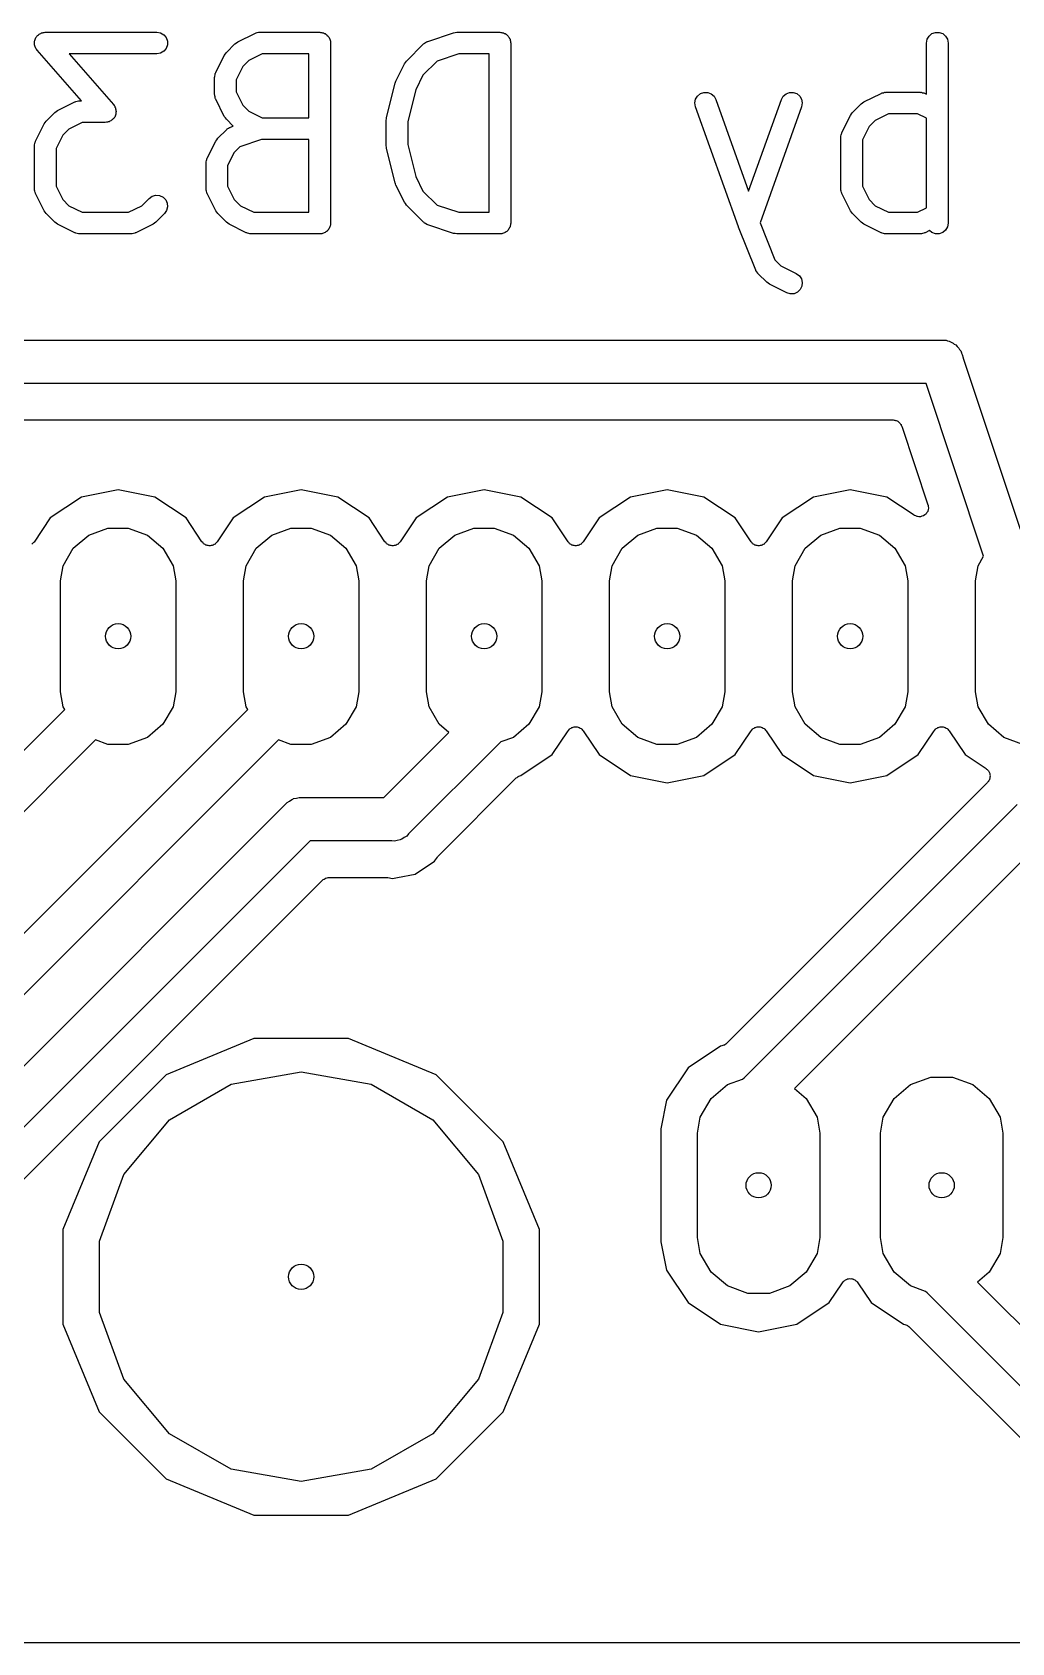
# Model space of a CAD drawing. Extents: x 99.1 to 195.6, y -78.7 to -33.
# Drawn here: x 160.1 to 173.69, y -78.74 to -56.39 of the extents above; entities that cross this region are included whole.
import ezdxf

# ---------------------------------------------------------------- set-up
doc = ezdxf.new("R2010")
doc.units = 0
doc.header["$MEASUREMENT"] = 0
doc.layers.add('BLACK', color=7, linetype='CONTINUOUS')

msp = doc.modelspace()

# ---------------------------------------------------------------- linework, layer by layer
at = {"layer": 'BLACK', "linetype": 'CONTINUOUS'}
for p, q in [((160.129, -56.5391), (160.131, -56.5246)), ((160.131, -56.5504), (160.129, -56.5391)), ((160.131, -56.5099), (160.135, -56.499)), ((160.131, -56.5246), (160.131, -56.5099)), ((160.131, -56.562), (160.131, -56.5504)), ((160.135, -56.499), (160.137, -56.4876)), ((160.137, -56.4876), (160.144, -56.4747)), ((160.144, -56.4747), (160.149, -56.461)), ((160.149, -56.461), (160.157, -56.4521)), ((160.157, -56.4521), (160.162, -56.4419)), ((160.162, -56.4419), (160.173, -56.4323)), ((160.173, -56.4323), (160.183, -56.421)), ((160.183, -56.421), (160.193, -56.4153)), ((160.193, -56.4153), (160.201, -56.4076)), ((160.201, -56.4076), (160.215, -56.4023)), ((160.215, -56.4023), (160.228, -56.395)), ((160.228, -56.395), (160.239, -56.393)), ((160.239, -56.393), (160.25, -56.3888)), ((160.25, -56.3888), (160.265, -56.3885)), ((160.265, -56.3885), (160.279, -56.386)), ((160.279, -56.386), (161.827, -56.386)), ((161.827, -56.386), (161.878, -56.395)), ((161.878, -56.395), (161.923, -56.421)), ((161.923, -56.421), (161.957, -56.461)), ((161.957, -56.461), (161.974, -56.5099)), ((161.974, -56.5099), (161.974, -56.562)), ((162.792, -56.668), (162.911, -56.5489)), ((162.911, -56.5489), (162.931, -56.5352)), ((162.931, -56.5352), (162.95, -56.5208)), ((162.95, -56.5208), (163.188, -56.4018)), ((163.188, -56.4018), (163.196, -56.3993)), ((163.196, -56.3993), (163.204, -56.395)), ((163.204, -56.395), (163.221, -56.3919)), ((163.221, -56.3919), (163.238, -56.3869)), ((163.238, -56.3869), (163.247, -56.3875)), ((163.247, -56.3875), (163.255, -56.386)), ((163.255, -56.386), (164.089, -56.386)), ((164.089, -56.386), (164.101, -56.3882)), ((164.101, -56.3882), (164.115, -56.3882)), ((164.115, -56.3882), (164.127, -56.3927)), ((164.127, -56.3927), (164.14, -56.395)), ((164.14, -56.395), (164.151, -56.4016)), ((164.151, -56.4016), (164.164, -56.406)), ((164.164, -56.406), (164.174, -56.4145)), ((164.174, -56.4145), (164.185, -56.421)), ((164.185, -56.421), (164.193, -56.4311)), ((164.193, -56.4311), (164.203, -56.4395)), ((164.203, -56.4395), (164.21, -56.4509)), ((164.21, -56.4509), (164.218, -56.461)), ((164.218, -56.461), (164.223, -56.4733)), ((164.223, -56.4733), (164.23, -56.4846)), ((164.23, -56.4846), (164.232, -56.4976)), ((164.232, -56.4976), (164.236, -56.5099)), ((164.236, -56.5099), (164.236, -56.523)), ((164.236, -56.523), (164.239, -56.536)), ((164.239, -56.536), (164.239, -59.036)), ((165.292, -56.787), (165.53, -56.5489)), ((165.53, -56.5489), (165.537, -56.544)), ((165.537, -56.544), (165.543, -56.5375)), ((165.543, -56.5375), (165.558, -56.5291)), ((165.558, -56.5291), (165.573, -56.5191)), ((165.573, -56.5191), (165.581, -56.5168)), ((165.581, -56.5168), (165.589, -56.5127)), ((165.589, -56.5127), (165.946, -56.3937)), ((165.946, -56.3937), (165.97, -56.3901)), ((165.97, -56.3901), (165.993, -56.386)), ((165.993, -56.386), (166.589, -56.386)), ((166.589, -56.386), (166.601, -56.3882)), ((166.601, -56.3882), (166.615, -56.3882)), ((166.615, -56.3882), (166.627, -56.3927)), ((166.627, -56.3927), (166.64, -56.395)), ((166.64, -56.395), (166.651, -56.4016)), ((166.651, -56.4016), (166.664, -56.406)), ((166.664, -56.406), (166.674, -56.4145)), ((166.674, -56.4145), (166.685, -56.421)), ((166.685, -56.421), (166.693, -56.4311)), ((166.693, -56.4311), (166.703, -56.4395)), ((166.703, -56.4395), (166.71, -56.4509)), ((166.71, -56.4509), (166.718, -56.461)), ((166.718, -56.461), (166.723, -56.4733)), ((166.723, -56.4733), (166.73, -56.4846)), ((166.73, -56.4846), (166.732, -56.4976)), ((166.732, -56.4976), (166.736, -56.5099)), ((166.736, -56.5099), (166.736, -56.523)), ((166.736, -56.523), (166.739, -56.536)), ((166.739, -56.536), (166.739, -59.036)), ((172.51, -56.536), (172.519, -56.4846)), ((172.51, -57.2456), (172.51, -56.536)), ((172.519, -56.4846), (172.545, -56.4395)), ((172.545, -56.4395), (172.585, -56.406)), ((172.585, -56.406), (172.634, -56.3882)), ((172.634, -56.3882), (172.686, -56.3882)), ((172.686, -56.3882), (172.735, -56.406)), ((172.735, -56.406), (172.775, -56.4395)), ((172.775, -56.4395), (172.801, -56.4846)), ((172.801, -56.4846), (172.81, -56.536)), ((172.81, -56.536), (172.81, -59.036)), ((160.136, -56.5758), (160.131, -56.562)), ((160.139, -56.5902), (160.136, -56.5758)), ((160.145, -56.6001), (160.139, -56.5902)), ((160.149, -56.611), (160.145, -56.6001)), ((160.159, -56.6222), (160.149, -56.611)), ((160.166, -56.6347), (160.159, -56.6222)), ((160.782, -57.3383), (160.166, -56.6347)), ((161.827, -56.686), (160.61, -56.686)), ((160.61, -56.686), (161.225, -57.3896)), ((161.878, -56.6769), (161.827, -56.686)), ((161.923, -56.6509), (161.878, -56.6769)), ((161.957, -56.611), (161.923, -56.6509)), ((161.974, -56.562), (161.957, -56.611)), ((162.645, -56.9451), (162.764, -56.707)), ((162.764, -56.707), (162.778, -56.6877)), ((162.778, -56.6877), (162.792, -56.668)), ((163.106, -56.7783), (163.021, -56.8629)), ((163.291, -56.686), (163.106, -56.7783)), ((163.939, -56.686), (163.291, -56.686)), ((163.939, -57.5764), (163.939, -56.686)), ((166.018, -56.686), (165.717, -56.7861)), ((166.439, -56.686), (166.018, -56.686)), ((166.439, -58.886), (166.439, -56.686)), ((162.63, -56.995), (162.635, -56.9781)), ((162.631, -57.0036), (162.63, -56.995)), ((162.635, -56.9781), (162.638, -56.9608)), ((162.638, -56.9608), (162.642, -56.9533)), ((162.642, -56.9533), (162.645, -56.9451)), ((163.021, -56.8629), (162.929, -57.0476)), ((165.145, -57.0641), (165.264, -56.826)), ((165.264, -56.826), (165.278, -56.8067)), ((165.278, -56.8067), (165.292, -56.787)), ((165.521, -56.9819), (165.421, -57.1835)), ((165.717, -56.7861), (165.521, -56.9819)), ((162.629, -57.0121), (162.631, -57.0036)), ((162.629, -57.2502), (162.629, -57.0121)), ((162.929, -57.0476), (162.929, -57.2148)), ((162.929, -57.2148), (163.021, -57.3995)), ((165.014, -57.571), (165.134, -57.0948)), ((165.134, -57.0948), (165.14, -57.0798)), ((165.14, -57.0798), (165.145, -57.0641)), ((165.421, -57.1835), (165.31, -57.6258)), ((169.372, -57.2389), (169.421, -57.2214)), ((169.421, -57.2214), (169.473, -57.2217)), ((169.473, -57.2217), (169.521, -57.2398)), ((170.56, -57.2398), (170.609, -57.2217)), ((170.609, -57.2217), (170.661, -57.2214)), ((170.661, -57.2214), (170.71, -57.2389)), ((171.894, -57.2283), (171.912, -57.2253)), ((171.912, -57.2253), (171.929, -57.2203)), ((171.929, -57.2203), (171.937, -57.2208)), ((171.937, -57.2208), (171.946, -57.2193)), ((171.946, -57.2193), (172.422, -57.2193)), ((172.422, -57.2193), (172.43, -57.2208)), ((172.43, -57.2208), (172.439, -57.2203)), ((172.439, -57.2203), (172.456, -57.2253)), ((172.456, -57.2253), (172.473, -57.2283)), ((160.45, -57.4732), (160.688, -57.3542)), ((160.688, -57.3542), (160.696, -57.3517)), ((160.696, -57.3517), (160.704, -57.3474)), ((160.704, -57.3474), (160.721, -57.3443)), ((160.721, -57.3443), (160.738, -57.3393)), ((160.738, -57.3393), (160.747, -57.3398)), ((160.747, -57.3398), (160.755, -57.3383)), ((160.755, -57.3383), (160.782, -57.3383)), ((161.225, -57.3896), (161.233, -57.4021)), ((161.233, -57.4021), (161.242, -57.4133)), ((161.242, -57.4133), (161.246, -57.4242)), ((161.246, -57.4242), (161.252, -57.4341)), ((161.252, -57.4341), (161.255, -57.4485)), ((161.255, -57.4485), (161.26, -57.4623)), ((162.631, -57.2588), (162.629, -57.2502)), ((162.63, -57.2674), (162.631, -57.2588)), ((162.635, -57.2842), (162.63, -57.2674)), ((162.638, -57.3015), (162.635, -57.2842)), ((162.642, -57.309), (162.638, -57.3015)), ((162.645, -57.3173), (162.642, -57.309)), ((162.764, -57.5554), (162.645, -57.3173)), ((163.021, -57.3995), (163.106, -57.4841)), ((169.296, -57.3684), (169.305, -57.3171)), ((169.304, -57.4197), (169.296, -57.3684)), ((169.9, -59.0864), (169.304, -57.4197)), ((169.305, -57.3171), (169.331, -57.2722)), ((169.331, -57.2722), (169.372, -57.2389)), ((169.521, -57.2398), (169.561, -57.2736)), ((169.561, -57.2736), (169.587, -57.3188)), ((169.587, -57.3188), (170.041, -58.59)), ((170.041, -58.59), (170.495, -57.3188)), ((170.777, -57.4197), (170.201, -59.0329)), ((170.495, -57.3188), (170.521, -57.2736)), ((170.521, -57.2736), (170.56, -57.2398)), ((170.71, -57.2389), (170.751, -57.2722)), ((170.751, -57.2722), (170.777, -57.3171)), ((170.777, -57.3171), (170.786, -57.3684)), ((170.786, -57.3684), (170.777, -57.4197)), ((171.483, -57.5013), (171.602, -57.3823)), ((171.602, -57.3823), (171.621, -57.3685)), ((171.621, -57.3685), (171.641, -57.3542)), ((171.641, -57.3542), (171.879, -57.2351)), ((171.879, -57.2351), (171.887, -57.2327)), ((171.887, -57.2327), (171.894, -57.2283)), ((172.473, -57.2283), (172.481, -57.2327)), ((172.481, -57.2327), (172.489, -57.2351)), ((172.489, -57.2351), (172.51, -57.2456)), ((160.145, -57.8974), (160.264, -57.6593)), ((160.264, -57.6593), (160.278, -57.64)), ((160.278, -57.64), (160.292, -57.6204)), ((160.292, -57.6204), (160.411, -57.5013)), ((160.411, -57.5013), (160.431, -57.4875)), ((160.431, -57.4875), (160.45, -57.4732)), ((160.791, -57.6383), (160.606, -57.7307)), ((161.112, -57.6383), (160.791, -57.6383)), ((161.127, -57.6358), (161.112, -57.6383)), ((161.141, -57.6355), (161.127, -57.6358)), ((161.152, -57.6313), (161.141, -57.6355)), ((161.164, -57.6293), (161.152, -57.6313)), ((161.176, -57.622), (161.164, -57.6293)), ((161.19, -57.6167), (161.176, -57.622)), ((161.199, -57.609), (161.19, -57.6167)), ((161.209, -57.6032), (161.199, -57.609)), ((161.218, -57.592), (161.209, -57.6032)), ((161.229, -57.5824), (161.218, -57.592)), ((161.235, -57.5722), (161.229, -57.5824)), ((161.242, -57.5633), (161.235, -57.5722)), ((161.247, -57.5496), (161.242, -57.5633)), ((161.254, -57.5367), (161.247, -57.5496)), ((161.256, -57.5253), (161.254, -57.5367)), ((161.26, -57.5144), (161.256, -57.5253)), ((161.26, -57.4623), (161.26, -57.4739)), ((161.26, -57.4739), (161.262, -57.4852)), ((161.262, -57.4852), (161.26, -57.4997)), ((161.26, -57.4997), (161.26, -57.5144)), ((162.778, -57.5747), (162.764, -57.5554)), ((162.792, -57.5944), (162.778, -57.5747)), ((162.888, -57.6906), (162.792, -57.5944)), ((163.106, -57.4841), (163.291, -57.5764)), ((163.291, -57.5764), (163.939, -57.5764)), ((165.01, -57.6074), (165.013, -57.5893)), ((165.01, -57.9645), (165.01, -57.6074)), ((165.013, -57.5893), (165.014, -57.571)), ((165.31, -57.6258), (165.31, -57.9461)), ((171.335, -57.7784), (171.454, -57.5403)), ((171.454, -57.5403), (171.469, -57.521)), ((171.469, -57.521), (171.483, -57.5013)), ((171.796, -57.6116), (171.712, -57.6962)), ((171.981, -57.5193), (171.796, -57.6116)), ((172.386, -57.5193), (171.981, -57.5193)), ((172.51, -57.581), (172.386, -57.5193)), ((172.51, -58.8242), (172.51, -57.581)), ((160.521, -57.8153), (160.429, -57.9999)), ((160.606, -57.7307), (160.521, -57.8153)), ((162.645, -57.8974), (162.659, -57.8781)), ((162.659, -57.8781), (162.673, -57.8585)), ((162.673, -57.8585), (162.792, -57.7394)), ((162.792, -57.7394), (162.799, -57.7344)), ((162.799, -57.7344), (162.805, -57.728)), ((162.805, -57.728), (162.82, -57.7196)), ((162.82, -57.7196), (162.835, -57.7095)), ((162.835, -57.7095), (162.843, -57.7073)), ((162.843, -57.7073), (162.851, -57.7032)), ((162.851, -57.7032), (162.888, -57.6906)), ((163.28, -57.8764), (162.979, -57.9766)), ((163.939, -57.8764), (163.28, -57.8764)), ((163.939, -58.886), (163.939, -57.8764)), ((171.32, -57.8455), (171.321, -57.837)), ((171.32, -58.5598), (171.32, -57.8455)), ((171.321, -57.8283), (171.326, -57.8115)), ((171.321, -57.837), (171.321, -57.8283)), ((171.326, -57.8115), (171.329, -57.7942)), ((171.329, -57.7942), (171.333, -57.7867)), ((171.333, -57.7867), (171.335, -57.7784)), ((171.712, -57.6962), (171.62, -57.8809)), ((171.62, -57.8809), (171.62, -58.5244)), ((160.129, -57.9645), (160.131, -57.956)), ((160.129, -58.5598), (160.129, -57.9645)), ((160.13, -57.9474), (160.135, -57.9305)), ((160.131, -57.956), (160.13, -57.9474)), ((160.135, -57.9305), (160.138, -57.9132)), ((160.138, -57.9132), (160.142, -57.9057)), ((160.142, -57.9057), (160.145, -57.8974)), ((160.429, -57.9999), (160.429, -58.5244)), ((162.526, -58.1355), (162.645, -57.8974)), ((162.902, -58.0534), (162.81, -58.238)), ((162.979, -57.9766), (162.902, -58.0534)), ((165.013, -57.9826), (165.01, -57.9645)), ((165.014, -58.0009), (165.013, -57.9826)), ((165.134, -58.4771), (165.014, -58.0009)), ((165.31, -57.9461), (165.421, -58.3884)), ((162.51, -58.2026), (162.512, -58.1941)), ((162.51, -58.5598), (162.51, -58.2026)), ((162.511, -58.1855), (162.516, -58.1686)), ((162.512, -58.1941), (162.511, -58.1855)), ((162.516, -58.1686), (162.519, -58.1513)), ((162.519, -58.1513), (162.523, -58.1438)), ((162.523, -58.1438), (162.526, -58.1355)), ((162.81, -58.238), (162.81, -58.5244)), ((160.131, -58.5683), (160.129, -58.5598)), ((160.429, -58.5244), (160.521, -58.709)), ((162.512, -58.5683), (162.51, -58.5598)), ((162.81, -58.5244), (162.902, -58.709)), ((165.14, -58.4921), (165.134, -58.4771)), ((165.145, -58.5078), (165.14, -58.4921)), ((165.264, -58.7459), (165.145, -58.5078)), ((165.421, -58.3884), (165.521, -58.59)), ((171.321, -58.5683), (171.32, -58.5598)), ((171.62, -58.5244), (171.712, -58.709)), ((160.13, -58.5769), (160.131, -58.5683)), ((160.135, -58.5938), (160.13, -58.5769)), ((160.138, -58.6111), (160.135, -58.5938)), ((160.142, -58.6186), (160.138, -58.6111)), ((160.145, -58.6268), (160.142, -58.6186)), ((160.264, -58.8649), (160.145, -58.6268)), ((160.521, -58.709), (160.606, -58.7936)), ((161.619, -58.7936), (161.721, -58.6918)), ((161.721, -58.6918), (161.763, -58.6619)), ((161.763, -58.6619), (161.814, -58.6484)), ((161.814, -58.6484), (161.865, -58.653)), ((161.865, -58.653), (161.913, -58.675)), ((161.913, -58.675), (161.95, -58.7118)), ((161.95, -58.7118), (161.972, -58.759)), ((161.972, -58.759), (161.976, -58.8109)), ((162.511, -58.5769), (162.512, -58.5683)), ((162.516, -58.5938), (162.511, -58.5769)), ((162.519, -58.6111), (162.516, -58.5938)), ((162.523, -58.6186), (162.519, -58.6111)), ((162.526, -58.6268), (162.523, -58.6186)), ((162.645, -58.8649), (162.526, -58.6268)), ((162.902, -58.709), (162.987, -58.7936)), ((165.278, -58.7652), (165.264, -58.7459)), ((165.292, -58.7849), (165.278, -58.7652)), ((165.53, -59.023), (165.292, -58.7849)), ((165.521, -58.59), (165.717, -58.7858)), ((165.717, -58.7858), (166.018, -58.886)), ((171.321, -58.5769), (171.321, -58.5683)), ((171.326, -58.5938), (171.321, -58.5769)), ((171.329, -58.6111), (171.326, -58.5938)), ((171.333, -58.6186), (171.329, -58.6111)), ((171.335, -58.6268), (171.333, -58.6186)), ((171.454, -58.8649), (171.335, -58.6268)), ((171.712, -58.709), (171.796, -58.7936)), ((160.278, -58.8842), (160.264, -58.8649)), ((160.292, -58.9039), (160.278, -58.8842)), ((160.411, -59.023), (160.292, -58.9039)), ((160.606, -58.7936), (160.791, -58.886)), ((160.791, -58.886), (161.434, -58.886)), ((161.434, -58.886), (161.619, -58.7936)), ((161.933, -58.9039), (161.814, -59.023)), ((161.963, -58.8612), (161.933, -58.9039)), ((161.976, -58.8109), (161.963, -58.8612)), ((162.659, -58.8842), (162.645, -58.8649)), ((162.673, -58.9039), (162.659, -58.8842)), ((162.792, -59.023), (162.673, -58.9039)), ((162.987, -58.7936), (163.172, -58.886)), ((163.172, -58.886), (163.939, -58.886)), ((166.018, -58.886), (166.439, -58.886)), ((171.469, -58.8842), (171.454, -58.8649)), ((171.483, -58.9039), (171.469, -58.8842)), ((171.602, -59.023), (171.483, -58.9039)), ((171.796, -58.7936), (171.981, -58.886)), ((171.981, -58.886), (172.386, -58.886)), ((172.386, -58.886), (172.51, -58.8242)), ((160.431, -59.0368), (160.411, -59.023)), ((160.45, -59.0511), (160.431, -59.0368)), ((160.688, -59.1701), (160.45, -59.0511)), ((160.696, -59.1726), (160.688, -59.1701)), ((160.704, -59.1769), (160.696, -59.1726)), ((160.721, -59.18), (160.704, -59.1769)), ((160.738, -59.185), (160.721, -59.18)), ((160.747, -59.1844), (160.738, -59.185)), ((160.755, -59.186), (160.747, -59.1844)), ((161.47, -59.186), (160.755, -59.186)), ((161.478, -59.1844), (161.47, -59.186)), ((161.487, -59.185), (161.478, -59.1844)), ((161.504, -59.18), (161.487, -59.185)), ((161.521, -59.1769), (161.504, -59.18)), ((161.528, -59.1726), (161.521, -59.1769)), ((161.537, -59.1701), (161.528, -59.1726)), ((161.775, -59.0511), (161.537, -59.1701)), ((161.794, -59.0368), (161.775, -59.0511)), ((161.814, -59.023), (161.794, -59.0368)), ((162.812, -59.0368), (162.792, -59.023)), ((162.831, -59.0511), (162.812, -59.0368)), ((163.069, -59.1701), (162.831, -59.0511)), ((163.077, -59.1726), (163.069, -59.1701)), ((163.085, -59.1769), (163.077, -59.1726)), ((163.102, -59.18), (163.085, -59.1769)), ((163.119, -59.185), (163.102, -59.18)), ((163.128, -59.1845), (163.119, -59.185)), ((163.136, -59.186), (163.128, -59.1845)), ((164.089, -59.186), (163.136, -59.186)), ((164.101, -59.1837), (164.089, -59.186)), ((164.115, -59.1837), (164.101, -59.1837)), ((164.127, -59.1792), (164.115, -59.1837)), ((164.14, -59.1769), (164.127, -59.1792)), ((164.151, -59.1703), (164.14, -59.1769)), ((164.164, -59.1659), (164.151, -59.1703)), ((164.174, -59.1574), (164.164, -59.1659)), ((164.185, -59.1509), (164.174, -59.1574)), ((164.193, -59.1408), (164.185, -59.1509)), ((164.203, -59.1324), (164.193, -59.1408)), ((164.21, -59.121), (164.203, -59.1324)), ((164.218, -59.111), (164.21, -59.121)), ((164.223, -59.0986), (164.218, -59.111)), ((164.23, -59.0873), (164.223, -59.0986)), ((164.232, -59.0743), (164.23, -59.0873)), ((164.236, -59.062), (164.232, -59.0743)), ((164.239, -59.036), (164.236, -59.0489)), ((164.236, -59.0489), (164.236, -59.062)), ((165.537, -59.0279), (165.53, -59.023)), ((165.543, -59.0344), (165.537, -59.0279)), ((165.558, -59.0428), (165.543, -59.0344)), ((165.573, -59.0528), (165.558, -59.0428)), ((165.581, -59.0551), (165.573, -59.0528)), ((165.589, -59.0592), (165.581, -59.0551)), ((165.946, -59.1783), (165.589, -59.0592)), ((165.97, -59.1818), (165.946, -59.1783)), ((165.993, -59.186), (165.97, -59.1818)), ((166.589, -59.186), (165.993, -59.186)), ((166.601, -59.1837), (166.589, -59.186)), ((166.615, -59.1837), (166.601, -59.1837)), ((166.627, -59.1792), (166.615, -59.1837)), ((166.64, -59.1769), (166.627, -59.1792)), ((166.651, -59.1703), (166.64, -59.1769)), ((166.664, -59.1659), (166.651, -59.1703)), ((166.674, -59.1574), (166.664, -59.1659)), ((166.685, -59.1509), (166.674, -59.1574)), ((166.693, -59.1408), (166.685, -59.1509)), ((166.703, -59.1324), (166.693, -59.1408)), ((166.71, -59.121), (166.703, -59.1324)), ((166.718, -59.111), (166.71, -59.121)), ((166.723, -59.0986), (166.718, -59.111)), ((166.73, -59.0873), (166.723, -59.0986)), ((166.732, -59.0743), (166.73, -59.0873)), ((166.736, -59.062), (166.732, -59.0743)), ((166.739, -59.036), (166.736, -59.0489)), ((166.736, -59.0489), (166.736, -59.062)), ((169.9, -59.0872), (169.9, -59.0864)), ((169.9, -59.0881), (169.9, -59.0872)), ((169.901, -59.0898), (169.9, -59.0881)), ((169.902, -59.0917), (169.901, -59.0898)), ((170.14, -59.6869), (169.902, -59.0917)), ((170.201, -59.0329), (170.407, -59.5469)), ((171.621, -59.0368), (171.602, -59.023)), ((171.641, -59.0511), (171.621, -59.0368)), ((171.879, -59.1701), (171.641, -59.0511)), ((171.887, -59.1726), (171.879, -59.1701)), ((171.894, -59.1769), (171.887, -59.1726)), ((171.912, -59.18), (171.894, -59.1769)), ((171.929, -59.185), (171.912, -59.18)), ((171.937, -59.1845), (171.929, -59.185)), ((171.946, -59.186), (171.937, -59.1845)), ((172.422, -59.186), (171.946, -59.186)), ((172.43, -59.1844), (172.422, -59.186)), ((172.439, -59.185), (172.43, -59.1844)), ((172.456, -59.18), (172.439, -59.185)), ((172.473, -59.1769), (172.456, -59.18)), ((172.481, -59.1726), (172.473, -59.1769)), ((172.489, -59.1701), (172.481, -59.1726)), ((172.552, -59.1384), (172.489, -59.1701)), ((172.585, -59.1659), (172.552, -59.1384)), ((172.634, -59.1837), (172.585, -59.1659)), ((172.686, -59.1837), (172.634, -59.1837)), ((172.735, -59.1659), (172.686, -59.1837)), ((172.775, -59.1324), (172.735, -59.1659)), ((172.801, -59.0873), (172.775, -59.1324)), ((172.81, -59.036), (172.801, -59.0873)), ((170.407, -59.5469), (170.487, -59.627)), ((170.487, -59.627), (170.703, -59.7351)), ((170.142, -59.6905), (170.14, -59.6869)), ((170.143, -59.6946), (170.142, -59.6905)), ((170.156, -59.7125), (170.143, -59.6946)), ((170.167, -59.7312), (170.156, -59.7125)), ((170.171, -59.7338), (170.167, -59.7312)), ((170.173, -59.7373), (170.171, -59.7338)), ((170.292, -59.8563), (170.173, -59.7373)), ((170.312, -59.8701), (170.292, -59.8563)), ((170.331, -59.8844), (170.312, -59.8701)), ((170.569, -60.0034), (170.331, -59.8844)), ((170.703, -59.7351), (170.745, -59.7662)), ((170.745, -59.7662), (170.774, -59.8096)), ((170.774, -59.8096), (170.786, -59.8603)), ((170.786, -59.8603), (170.78, -59.9121)), ((170.619, -60.0183), (170.569, -60.0034)), ((170.671, -60.0152), (170.619, -60.0183)), ((170.719, -59.9945), (170.671, -60.0152)), ((170.757, -59.9586), (170.719, -59.9945)), ((170.78, -59.9121), (170.757, -59.9586)), ((151.254, -60.66), (172.671, -60.66)), ((172.671, -60.66), (172.675, -60.6587)), ((172.675, -60.6587), (172.724, -60.66)), ((172.724, -60.66), (172.746, -60.66)), ((172.746, -60.66), (172.75, -60.6607)), ((172.75, -60.6607), (172.781, -60.6616)), ((172.781, -60.6616), (172.802, -60.6698)), ((172.802, -60.6698), (172.824, -60.6737)), ((172.824, -60.6737), (172.851, -60.6891)), ((172.851, -60.6891), (172.879, -60.7004)), ((172.879, -60.7004), (172.896, -60.7154)), ((172.896, -60.7154), (172.916, -60.7266)), ((172.916, -60.7266), (172.936, -60.7502)), ((172.936, -60.7502), (172.959, -60.7706)), ((172.959, -60.7706), (172.969, -60.7904)), ((172.969, -60.7904), (172.984, -60.8077)), ((172.984, -60.8077), (172.994, -60.8366)), ((172.994, -60.8366), (172.996, -60.8402)), ((172.996, -60.8402), (173.003, -60.8612)), ((173.003, -60.8612), (173.02, -60.9071)), ((173.02, -60.9071), (173.02, -60.9113)), ((173.02, -60.9113), (173.811, -63.2839)), ((172.504, -61.26), (151.143, -61.26)), ((173.303, -63.6591), (172.504, -61.26)), ((151.222, -61.768), (172.046, -61.768)), ((172.046, -61.768), (172.059, -61.7702)), ((172.059, -61.7702), (172.072, -61.7706)), ((172.072, -61.7706), (172.08, -61.774)), ((172.08, -61.774), (172.09, -61.7757)), ((172.09, -61.7757), (172.101, -61.7821)), ((172.101, -61.7821), (172.113, -61.7868)), ((172.113, -61.7868), (172.12, -61.793)), ((172.12, -61.793), (172.128, -61.7977)), ((172.128, -61.7977), (172.136, -61.8075)), ((172.136, -61.8075), (172.146, -61.8161)), ((172.146, -61.8161), (172.15, -61.8243)), ((172.15, -61.8243), (172.156, -61.8315)), ((172.156, -61.8315), (172.16, -61.8436)), ((172.16, -61.8436), (172.167, -61.8548)), ((172.167, -61.8548), (172.53, -62.9451)), ((161.29, -62.7364), (160.78, -62.8379)), ((161.8, -62.8379), (161.29, -62.7364)), ((163.83, -62.7364), (163.32, -62.8379)), ((164.34, -62.8379), (163.83, -62.7364)), ((166.37, -62.7364), (165.86, -62.8379)), ((166.88, -62.8379), (166.37, -62.7364)), ((168.91, -62.7364), (168.4, -62.8379)), ((169.42, -62.8379), (168.91, -62.7364)), ((171.45, -62.7364), (170.94, -62.8379)), ((171.96, -62.8379), (171.45, -62.7364)), ((160.78, -62.8379), (160.347, -63.127)), ((162.233, -63.127), (161.8, -62.8379)), ((163.32, -62.8379), (162.887, -63.127)), ((164.773, -63.127), (164.34, -62.8379)), ((165.86, -62.8379), (165.427, -63.127)), ((167.313, -63.127), (166.88, -62.8379)), ((168.4, -62.8379), (167.967, -63.127)), ((169.853, -63.127), (169.42, -62.8379)), ((170.94, -62.8379), (170.507, -63.127)), ((172.339, -63.0909), (171.96, -62.8379)), ((172.526, -63.0364), (172.515, -63.0528)), ((172.528, -63.0319), (172.526, -63.034)), ((172.526, -63.034), (172.526, -63.0364)), ((172.532, -63.0127), (172.528, -63.0319)), ((172.53, -62.9451), (172.53, -62.9475)), ((172.53, -62.9475), (172.531, -62.9497)), ((172.531, -62.9497), (172.534, -62.9693)), ((172.536, -62.9936), (172.532, -63.0127)), ((172.534, -62.9693), (172.536, -62.9887)), ((172.536, -62.9887), (172.536, -62.9911)), ((172.536, -62.9911), (172.536, -62.9936)), ((160.347, -63.127), (160.123, -63.4621)), ((162.454, -63.4583), (162.233, -63.127)), ((162.887, -63.127), (162.666, -63.4583)), ((164.994, -63.4583), (164.773, -63.127)), ((165.427, -63.127), (165.206, -63.4583)), ((167.534, -63.4583), (167.313, -63.127)), ((167.967, -63.127), (167.746, -63.4583)), ((170.074, -63.4583), (169.853, -63.127)), ((170.507, -63.127), (170.286, -63.4583)), ((172.341, -63.0919), (172.339, -63.0909)), ((172.343, -63.0935), (172.341, -63.0919)), ((172.361, -63.1007), (172.343, -63.0935)), ((172.379, -63.1086), (172.361, -63.1007)), ((172.382, -63.1088), (172.379, -63.1086)), ((172.384, -63.1097), (172.382, -63.1088)), ((172.404, -63.1102), (172.384, -63.1097)), ((172.423, -63.1115), (172.404, -63.1102)), ((172.426, -63.1108), (172.423, -63.1115)), ((172.428, -63.1109), (172.426, -63.1108)), ((172.447, -63.1047), (172.428, -63.1109)), ((172.466, -63.0992), (172.447, -63.1047)), ((172.468, -63.0977), (172.466, -63.0992)), ((172.47, -63.0969), (172.468, -63.0977)), ((172.485, -63.0847), (172.47, -63.0969)), ((172.501, -63.0731), (172.485, -63.0847)), ((172.503, -63.0711), (172.501, -63.0731)), ((172.505, -63.0695), (172.503, -63.0711)), ((172.515, -63.0528), (172.505, -63.0695)), ((160.102, -63.4839), (160.093, -63.4939)), ((160.113, -63.4751), (160.102, -63.4839)), ((160.117, -63.468), (160.113, -63.4751)), ((160.123, -63.4621), (160.117, -63.468)), ((160.668, -63.5478), (160.884, -63.3665)), ((160.884, -63.3665), (161.149, -63.27)), ((161.149, -63.27), (161.431, -63.27)), ((161.431, -63.27), (161.696, -63.3665)), ((161.696, -63.3665), (161.912, -63.5478)), ((162.464, -63.4683), (162.454, -63.4583)), ((162.472, -63.4795), (162.464, -63.4683)), ((162.479, -63.4841), (162.472, -63.4795)), ((162.485, -63.4902), (162.479, -63.4841)), ((162.641, -63.4841), (162.635, -63.4902)), ((162.648, -63.4795), (162.641, -63.4841)), ((162.656, -63.4683), (162.648, -63.4795)), ((162.666, -63.4583), (162.656, -63.4683)), ((163.208, -63.5478), (163.424, -63.3665)), ((163.424, -63.3665), (163.689, -63.27)), ((163.689, -63.27), (163.971, -63.27)), ((163.971, -63.27), (164.236, -63.3665)), ((164.236, -63.3665), (164.452, -63.5478)), ((165.004, -63.4683), (164.994, -63.4583)), ((165.012, -63.4795), (165.004, -63.4683)), ((165.019, -63.4841), (165.012, -63.4795)), ((165.025, -63.4902), (165.019, -63.4841)), ((165.181, -63.4841), (165.175, -63.4902)), ((165.188, -63.4795), (165.181, -63.4841)), ((165.196, -63.4683), (165.188, -63.4795)), ((165.206, -63.4583), (165.196, -63.4683)), ((165.748, -63.5478), (165.964, -63.3665)), ((165.964, -63.3665), (166.229, -63.27)), ((166.229, -63.27), (166.511, -63.27)), ((166.511, -63.27), (166.776, -63.3665)), ((166.776, -63.3665), (166.992, -63.5478)), ((167.544, -63.4683), (167.534, -63.4583)), ((167.552, -63.4795), (167.544, -63.4683)), ((167.559, -63.4841), (167.552, -63.4795)), ((167.565, -63.4902), (167.559, -63.4841)), ((167.721, -63.4841), (167.715, -63.4902)), ((167.728, -63.4795), (167.721, -63.4841)), ((167.736, -63.4683), (167.728, -63.4795)), ((167.746, -63.4583), (167.736, -63.4683)), ((168.288, -63.5478), (168.504, -63.3665)), ((168.504, -63.3665), (168.769, -63.27)), ((168.769, -63.27), (169.051, -63.27)), ((169.051, -63.27), (169.316, -63.3665)), ((169.316, -63.3665), (169.532, -63.5478)), ((170.084, -63.4683), (170.074, -63.4583)), ((170.092, -63.4795), (170.084, -63.4683)), ((170.099, -63.4841), (170.092, -63.4795)), ((170.105, -63.4902), (170.099, -63.4841)), ((170.261, -63.4841), (170.255, -63.4902)), ((170.268, -63.4795), (170.261, -63.4841)), ((170.276, -63.4683), (170.268, -63.4795)), ((170.286, -63.4583), (170.276, -63.4683)), ((170.828, -63.5478), (171.044, -63.3665)), ((171.044, -63.3665), (171.309, -63.27)), ((171.309, -63.27), (171.591, -63.27)), ((171.591, -63.27), (171.856, -63.3665)), ((171.856, -63.3665), (172.072, -63.5478)), ((160.527, -63.7922), (160.668, -63.5478)), ((161.912, -63.5478), (162.053, -63.7922)), ((162.497, -63.4963), (162.485, -63.4902)), ((162.509, -63.504), (162.497, -63.4963)), ((162.517, -63.506), (162.509, -63.504)), ((162.524, -63.5097), (162.517, -63.506)), ((162.538, -63.5112), (162.524, -63.5097)), ((162.552, -63.5145), (162.538, -63.5112)), ((162.56, -63.5136), (162.552, -63.5145)), ((162.568, -63.5145), (162.56, -63.5136)), ((162.582, -63.5112), (162.568, -63.5145)), ((162.596, -63.5097), (162.582, -63.5112)), ((162.603, -63.506), (162.596, -63.5097)), ((162.611, -63.504), (162.603, -63.506)), ((162.623, -63.4963), (162.611, -63.504)), ((162.635, -63.4902), (162.623, -63.4963)), ((163.067, -63.7922), (163.208, -63.5478)), ((164.452, -63.5478), (164.593, -63.7922)), ((165.037, -63.4963), (165.025, -63.4902)), ((165.049, -63.504), (165.037, -63.4963)), ((165.057, -63.506), (165.049, -63.504)), ((165.064, -63.5097), (165.057, -63.506)), ((165.078, -63.5112), (165.064, -63.5097)), ((165.092, -63.5145), (165.078, -63.5112)), ((165.1, -63.5136), (165.092, -63.5145)), ((165.108, -63.5145), (165.1, -63.5136)), ((165.122, -63.5112), (165.108, -63.5145)), ((165.136, -63.5097), (165.122, -63.5112)), ((165.143, -63.506), (165.136, -63.5097)), ((165.151, -63.504), (165.143, -63.506)), ((165.163, -63.4963), (165.151, -63.504)), ((165.175, -63.4902), (165.163, -63.4963)), ((165.607, -63.7922), (165.748, -63.5478)), ((166.992, -63.5478), (167.133, -63.7922)), ((167.577, -63.4963), (167.565, -63.4902)), ((167.589, -63.504), (167.577, -63.4963)), ((167.597, -63.506), (167.589, -63.504)), ((167.604, -63.5097), (167.597, -63.506)), ((167.618, -63.5112), (167.604, -63.5097)), ((167.632, -63.5145), (167.618, -63.5112)), ((167.64, -63.5136), (167.632, -63.5145)), ((167.648, -63.5145), (167.64, -63.5136)), ((167.662, -63.5112), (167.648, -63.5145)), ((167.676, -63.5097), (167.662, -63.5112)), ((167.683, -63.506), (167.676, -63.5097)), ((167.691, -63.504), (167.683, -63.506)), ((167.703, -63.4963), (167.691, -63.504)), ((167.715, -63.4902), (167.703, -63.4963)), ((168.147, -63.7922), (168.288, -63.5478)), ((169.532, -63.5478), (169.673, -63.7922)), ((170.117, -63.4963), (170.105, -63.4902)), ((170.129, -63.504), (170.117, -63.4963)), ((170.137, -63.506), (170.129, -63.504)), ((170.144, -63.5097), (170.137, -63.506)), ((170.158, -63.5112), (170.144, -63.5097)), ((170.172, -63.5145), (170.158, -63.5112)), ((170.18, -63.5136), (170.172, -63.5145)), ((170.188, -63.5145), (170.18, -63.5136)), ((170.202, -63.5112), (170.188, -63.5145)), ((170.216, -63.5097), (170.202, -63.5112)), ((170.223, -63.506), (170.216, -63.5097)), ((170.231, -63.504), (170.223, -63.506)), ((170.243, -63.4963), (170.231, -63.504)), ((170.255, -63.4902), (170.243, -63.4963)), ((170.687, -63.7922), (170.828, -63.5478)), ((172.072, -63.5478), (172.213, -63.7922)), ((173.227, -63.7922), (173.303, -63.6591)), ((160.49, -64), (160.527, -63.7922)), ((162.053, -63.7922), (162.09, -64)), ((163.03, -64), (163.067, -63.7922)), ((164.593, -63.7922), (164.63, -64)), ((165.57, -64), (165.607, -63.7922)), ((167.133, -63.7922), (167.17, -64)), ((168.11, -64), (168.147, -63.7922)), ((169.673, -63.7922), (169.71, -64)), ((170.65, -64), (170.687, -63.7922)), ((172.213, -63.7922), (172.25, -64)), ((173.19, -64), (173.227, -63.7922)), ((160.49, -65.54), (160.49, -64)), ((162.09, -64), (162.09, -65.54)), ((163.03, -65.54), (163.03, -64)), ((164.63, -64), (164.63, -65.54)), ((165.57, -65.54), (165.57, -64)), ((167.17, -64), (167.17, -65.54)), ((168.11, -65.54), (168.11, -64)), ((169.71, -64), (169.71, -65.54)), ((170.65, -65.54), (170.65, -64)), ((172.25, -64), (172.25, -65.54)), ((173.19, -65.54), (173.19, -64)), ((160.527, -65.7478), (160.49, -65.54)), ((162.09, -65.54), (162.053, -65.7478)), ((163.067, -65.7478), (163.03, -65.54)), ((164.63, -65.54), (164.593, -65.7478)), ((165.607, -65.7478), (165.57, -65.54)), ((167.17, -65.54), (167.133, -65.7478)), ((168.147, -65.7478), (168.11, -65.54)), ((169.71, -65.54), (169.673, -65.7478)), ((170.687, -65.7478), (170.65, -65.54)), ((172.25, -65.54), (172.213, -65.7478)), ((173.227, -65.7478), (173.19, -65.54)), ((152.976, -73.36), (160.549, -65.7867)), ((154.246, -74.63), (163.089, -65.7867)), ((160.549, -65.7867), (160.527, -65.7478)), ((162.053, -65.7478), (161.912, -65.9922)), ((163.089, -65.7867), (163.067, -65.7478)), ((164.593, -65.7478), (164.452, -65.9922)), ((165.748, -65.9922), (165.607, -65.7478)), ((167.133, -65.7478), (166.992, -65.9922)), ((168.288, -65.9922), (168.147, -65.7478)), ((169.673, -65.7478), (169.532, -65.9922)), ((170.828, -65.9922), (170.687, -65.7478)), ((172.213, -65.7478), (172.072, -65.9922)), ((173.368, -65.9922), (173.227, -65.7478)), ((161.912, -65.9922), (161.696, -66.1735)), ((164.452, -65.9922), (164.236, -66.1735)), ((164.976, -67.01), (165.881, -66.1043)), ((165.881, -66.1043), (165.748, -65.9922)), ((166.992, -65.9922), (166.776, -66.1735)), ((167.313, -66.413), (167.534, -66.0817)), ((167.534, -66.0817), (167.544, -66.0717)), ((167.544, -66.0717), (167.552, -66.0605)), ((167.552, -66.0605), (167.559, -66.0559)), ((167.559, -66.0559), (167.565, -66.0498)), ((167.565, -66.0498), (167.577, -66.0437)), ((167.577, -66.0437), (167.589, -66.036)), ((167.589, -66.036), (167.597, -66.034)), ((167.597, -66.034), (167.604, -66.0303)), ((167.604, -66.0303), (167.618, -66.0288)), ((167.618, -66.0288), (167.632, -66.0255)), ((167.632, -66.0255), (167.64, -66.0264)), ((167.64, -66.0264), (167.648, -66.0255)), ((167.648, -66.0255), (167.662, -66.0288)), ((167.662, -66.0288), (167.676, -66.0303)), ((167.676, -66.0303), (167.683, -66.034)), ((167.683, -66.034), (167.691, -66.036)), ((167.691, -66.036), (167.703, -66.0437)), ((167.703, -66.0437), (167.715, -66.0498)), ((167.715, -66.0498), (167.721, -66.0559)), ((167.721, -66.0559), (167.728, -66.0605)), ((167.728, -66.0605), (167.736, -66.0717)), ((167.736, -66.0717), (167.746, -66.0817)), ((167.746, -66.0817), (167.967, -66.413)), ((168.504, -66.1735), (168.288, -65.9922)), ((169.532, -65.9922), (169.316, -66.1735)), ((169.853, -66.413), (170.074, -66.0817)), ((170.074, -66.0817), (170.084, -66.0717)), ((170.084, -66.0717), (170.092, -66.0605)), ((170.092, -66.0605), (170.099, -66.0559)), ((170.099, -66.0559), (170.105, -66.0498)), ((170.105, -66.0498), (170.117, -66.0437)), ((170.117, -66.0437), (170.129, -66.036)), ((170.129, -66.036), (170.137, -66.034)), ((170.137, -66.034), (170.144, -66.0303)), ((170.144, -66.0303), (170.158, -66.0288)), ((170.158, -66.0288), (170.172, -66.0255)), ((170.172, -66.0255), (170.18, -66.0264)), ((170.18, -66.0264), (170.188, -66.0255)), ((170.188, -66.0255), (170.202, -66.0288)), ((170.202, -66.0288), (170.216, -66.0303)), ((170.216, -66.0303), (170.223, -66.034)), ((170.223, -66.034), (170.231, -66.036)), ((170.231, -66.036), (170.243, -66.0437)), ((170.243, -66.0437), (170.255, -66.0498)), ((170.255, -66.0498), (170.261, -66.0559)), ((170.261, -66.0559), (170.268, -66.0605)), ((170.268, -66.0605), (170.276, -66.0717)), ((170.276, -66.0717), (170.286, -66.0817)), ((170.286, -66.0817), (170.507, -66.413)), ((171.044, -66.1735), (170.828, -65.9922)), ((172.072, -65.9922), (171.856, -66.1735)), ((172.393, -66.413), (172.614, -66.0817)), ((172.614, -66.0817), (172.624, -66.0717)), ((172.624, -66.0717), (172.632, -66.0605)), ((172.632, -66.0605), (172.639, -66.0559)), ((172.639, -66.0559), (172.645, -66.0498)), ((172.645, -66.0498), (172.657, -66.0437)), ((172.657, -66.0437), (172.669, -66.036)), ((172.669, -66.036), (172.677, -66.034)), ((172.677, -66.034), (172.684, -66.0303)), ((172.684, -66.0303), (172.698, -66.0288)), ((172.698, -66.0288), (172.712, -66.0255)), ((172.712, -66.0255), (172.72, -66.0264)), ((172.72, -66.0264), (172.728, -66.0255)), ((172.728, -66.0255), (172.742, -66.0288)), ((172.742, -66.0288), (172.756, -66.0303)), ((172.756, -66.0303), (172.763, -66.034)), ((172.763, -66.034), (172.771, -66.036)), ((172.771, -66.036), (172.783, -66.0437)), ((172.783, -66.0437), (172.795, -66.0498)), ((172.795, -66.0498), (172.801, -66.0559)), ((172.801, -66.0559), (172.808, -66.0605)), ((172.808, -66.0605), (172.816, -66.0717)), ((172.816, -66.0717), (172.826, -66.0817)), ((172.826, -66.0817), (173.047, -66.413)), ((173.584, -66.1735), (173.368, -65.9922)), ((160.977, -66.2074), (153.321, -73.8629)), ((163.517, -66.2074), (154.591, -75.1329)), ((161.149, -66.27), (160.977, -66.2074)), ((161.431, -66.27), (161.149, -66.27)), ((161.696, -66.1735), (161.431, -66.27)), ((163.689, -66.27), (163.517, -66.2074)), ((163.971, -66.27), (163.689, -66.27)), ((164.236, -66.1735), (163.971, -66.27)), ((166.573, -66.2614), (165.321, -67.5129)), ((166.602, -66.2369), (166.573, -66.2614)), ((166.776, -66.1735), (166.602, -66.2369)), ((168.769, -66.27), (168.504, -66.1735)), ((169.051, -66.27), (168.769, -66.27)), ((169.316, -66.1735), (169.051, -66.27)), ((171.309, -66.27), (171.044, -66.1735)), ((171.591, -66.27), (171.309, -66.27)), ((171.856, -66.1735), (171.591, -66.27)), ((173.849, -66.27), (173.584, -66.1735)), ((166.88, -66.7024), (167.313, -66.413)), ((167.967, -66.413), (168.4, -66.7021)), ((169.42, -66.7021), (169.853, -66.413)), ((170.507, -66.413), (170.94, -66.7021)), ((171.96, -66.7021), (172.393, -66.413)), ((173.047, -66.413), (173.336, -66.606)), ((173.336, -66.606), (173.344, -66.6137)), ((173.344, -66.6137), (173.353, -66.6199)), ((165.736, -67.8162), (166.816, -66.7367)), ((166.816, -66.7367), (166.828, -66.728)), ((166.828, -66.728), (166.84, -66.718)), ((166.84, -66.718), (166.846, -66.7154)), ((166.846, -66.7154), (166.852, -66.7114)), ((166.852, -66.7114), (166.867, -66.7075)), ((166.867, -66.7075), (166.88, -66.7024)), ((168.4, -66.7021), (168.91, -66.8036)), ((168.91, -66.8036), (169.42, -66.7021)), ((173.354, -66.8038), (169.735, -70.422)), ((170.94, -66.7021), (171.45, -66.8036)), ((171.45, -66.8036), (171.96, -66.7021)), ((173.353, -66.6199), (173.36, -66.6288)), ((173.356, -66.8002), (173.354, -66.8038)), ((173.357, -66.7995), (173.356, -66.8002)), ((173.362, -66.7926), (173.357, -66.7995)), ((173.36, -66.6288), (173.368, -66.6365)), ((173.369, -66.7845), (173.362, -66.7926)), ((173.368, -66.6365), (173.373, -66.6465)), ((173.371, -66.7822), (173.369, -66.7845)), ((173.375, -66.7736), (173.371, -66.7822)), ((173.373, -66.6465), (173.379, -66.6555)), ((173.379, -66.7676), (173.375, -66.7736)), ((173.379, -66.6555), (173.382, -66.6661)), ((173.382, -66.7628), (173.379, -66.7663)), ((173.379, -66.7663), (173.379, -66.7676)), ((173.382, -66.6661), (173.387, -66.6761)), ((173.384, -66.752), (173.382, -66.7628)), ((173.389, -66.7418), (173.384, -66.752)), ((173.387, -66.6761), (173.388, -66.6871)), ((173.388, -66.6871), (173.392, -66.6978)), ((173.392, -66.7199), (173.389, -66.7307)), ((173.389, -66.7307), (173.389, -66.7418)), ((173.392, -66.6978), (173.391, -66.7089)), ((173.391, -66.7089), (173.392, -66.7199)), ((163.634, -67.0766), (163.669, -67.0567)), ((163.669, -67.0567), (163.701, -67.0339)), ((163.701, -67.0339), (163.714, -67.0304)), ((163.714, -67.0304), (163.726, -67.0237)), ((163.726, -67.0237), (163.765, -67.0168)), ((163.765, -67.0168), (163.803, -67.0065)), ((163.803, -67.0065), (163.843, -67.01)), ((163.843, -67.01), (164.976, -67.01)), ((154.816, -75.9), (163.609, -67.1071)), ((163.609, -67.1071), (163.634, -67.0766)), ((169.977, -70.8986), (173.769, -67.1071)), ((163.954, -67.61), (155.161, -76.4029)), ((165.087, -67.61), (163.954, -67.61)), ((165.127, -67.6135), (165.087, -67.61)), ((165.165, -67.6032), (165.127, -67.6135)), ((165.204, -67.5963), (165.165, -67.6032)), ((165.216, -67.5896), (165.204, -67.5963)), ((165.229, -67.5861), (165.216, -67.5896)), ((165.261, -67.5633), (165.229, -67.5861)), ((165.296, -67.5434), (165.261, -67.5633)), ((165.321, -67.5129), (165.296, -67.5434)), ((174.114, -67.61), (170.677, -71.0474)), ((165.415, -68.0711), (165.683, -67.8925)), ((165.683, -67.8925), (165.721, -67.8355)), ((165.721, -67.8355), (165.729, -67.8265)), ((165.729, -67.8265), (165.736, -67.8162)), ((159.396, -72.8869), (164.127, -68.1552)), ((164.127, -68.1552), (164.132, -68.152)), ((164.132, -68.152), (164.136, -68.1477)), ((164.136, -68.1477), (164.15, -68.1394)), ((164.15, -68.1394), (164.164, -68.1299)), ((164.164, -68.1299), (164.169, -68.1285)), ((164.169, -68.1285), (164.174, -68.1257)), ((164.174, -68.1257), (164.19, -68.1228)), ((164.19, -68.1228), (164.206, -68.1185)), ((164.206, -68.1185), (164.212, -68.119)), ((164.212, -68.119), (164.217, -68.118)), ((164.217, -68.118), (165.008, -68.118)), ((165.008, -68.118), (165.02, -68.1202)), ((165.02, -68.1202), (165.033, -68.1204)), ((165.033, -68.1204), (165.1, -68.1338)), ((165.1, -68.1338), (165.167, -68.1204)), ((165.167, -68.1204), (165.415, -68.0711)), ((163.172, -70.352), (161.956, -70.8556)), ((164.488, -70.352), (163.172, -70.352)), ((165.704, -70.8556), (164.488, -70.352)), ((169.65, -70.4608), (169.201, -70.7609)), ((169.67, -70.4568), (169.65, -70.4608)), ((169.684, -70.4513), (169.67, -70.4568)), ((169.699, -70.4473), (169.684, -70.4513)), ((169.705, -70.4433), (169.699, -70.4473)), ((169.711, -70.4408), (169.705, -70.4433)), ((169.723, -70.4308), (169.711, -70.4408)), ((169.735, -70.422), (169.723, -70.4308)), ((161.956, -70.8556), (161.026, -71.7862)), ((162.858, -70.9883), (163.83, -70.8168)), ((163.83, -70.8168), (164.802, -70.9883)), ((166.634, -71.7862), (165.704, -70.8556)), ((169.201, -70.7609), (168.901, -71.2101)), ((162.002, -71.482), (162.858, -70.9883)), ((164.802, -70.9883), (165.658, -71.482)), ((169.519, -71.1852), (169.748, -70.9925)), ((169.748, -70.9925), (169.955, -70.9175)), ((169.955, -70.9175), (169.977, -70.8986)), ((170.677, -71.0474), (170.841, -71.1852)), ((172.059, -71.1852), (172.288, -70.9925)), ((172.288, -70.9925), (172.57, -70.89)), ((172.57, -70.89), (172.87, -70.89)), ((172.87, -70.89), (173.152, -70.9925)), ((173.152, -70.9925), (173.381, -71.1852)), ((168.901, -71.2101), (168.822, -71.6063)), ((169.369, -71.4448), (169.519, -71.1852)), ((170.841, -71.1852), (170.991, -71.4448)), ((171.909, -71.4448), (172.059, -71.1852)), ((173.381, -71.1852), (173.531, -71.4448)), ((161.368, -72.2384), (162.002, -71.482)), ((165.658, -71.482), (166.292, -72.2384)), ((169.33, -71.6656), (169.369, -71.4448)), ((170.991, -71.4448), (171.03, -71.6656)), ((171.87, -71.6656), (171.909, -71.4448)), ((173.531, -71.4448), (173.57, -71.6656)), ((168.822, -71.6063), (168.822, -73.1737)), ((169.33, -73.1144), (169.33, -71.6656)), ((171.03, -71.6656), (171.03, -73.1144)), ((171.87, -73.1144), (171.87, -71.6656)), ((173.57, -71.6656), (173.57, -73.1144)), ((161.026, -71.7862), (160.522, -73.002)), ((167.138, -73.002), (166.634, -71.7862)), ((161.03, -73.1663), (161.368, -72.2384)), ((166.292, -72.2384), (166.63, -73.1663)), ((160.522, -73.002), (160.522, -74.318)), ((167.138, -74.318), (167.138, -73.002)), ((161.03, -74.1537), (161.03, -73.1663)), ((166.63, -73.1663), (166.63, -74.1537)), ((168.822, -73.1737), (168.901, -73.5699)), ((169.369, -73.3352), (169.33, -73.1144)), ((171.03, -73.1144), (170.991, -73.3352)), ((171.909, -73.3352), (171.87, -73.1144)), ((173.57, -73.1144), (173.531, -73.3352)), ((169.519, -73.5948), (169.369, -73.3352)), ((170.991, -73.3352), (170.841, -73.5948)), ((172.059, -73.5948), (171.909, -73.3352)), ((173.531, -73.3352), (173.381, -73.5948)), ((168.901, -73.5699), (169.201, -74.0191)), ((169.748, -73.7875), (169.519, -73.5948)), ((170.841, -73.5948), (170.612, -73.7875)), ((171.159, -74.0191), (171.344, -73.7417)), ((171.344, -73.7417), (171.354, -73.7317)), ((171.354, -73.7317), (171.362, -73.7205)), ((171.362, -73.7205), (171.369, -73.7159)), ((171.369, -73.7159), (171.375, -73.7098)), ((171.375, -73.7098), (171.387, -73.7037)), ((171.387, -73.7037), (171.399, -73.696)), ((171.399, -73.696), (171.407, -73.694)), ((171.407, -73.694), (171.414, -73.6903)), ((171.414, -73.6903), (171.428, -73.6888)), ((171.428, -73.6888), (171.442, -73.6855)), ((171.442, -73.6855), (171.45, -73.6864)), ((171.45, -73.6864), (171.458, -73.6855)), ((171.458, -73.6855), (171.472, -73.6888)), ((171.472, -73.6888), (171.486, -73.6903)), ((171.486, -73.6903), (171.493, -73.694)), ((171.493, -73.694), (171.501, -73.696)), ((171.501, -73.696), (171.513, -73.7037)), ((171.513, -73.7037), (171.525, -73.7098)), ((171.525, -73.7098), (171.531, -73.7159)), ((171.531, -73.7159), (171.538, -73.7205)), ((171.538, -73.7205), (171.546, -73.7317)), ((171.546, -73.7317), (171.556, -73.7417)), ((171.556, -73.7417), (171.741, -74.0191)), ((172.288, -73.7875), (172.059, -73.5948)), ((173.381, -73.5948), (173.217, -73.7326)), ((173.217, -73.7326), (175.384, -75.9)), ((170.03, -73.89), (169.748, -73.7875)), ((170.33, -73.89), (170.03, -73.89)), ((170.612, -73.7875), (170.33, -73.89)), ((172.495, -73.8625), (172.288, -73.7875)), ((172.517, -73.8814), (172.495, -73.8625)), ((175.039, -76.4029), (172.517, -73.8814)), ((161.368, -75.0816), (161.03, -74.1537)), ((166.63, -74.1537), (166.292, -75.0816)), ((169.201, -74.0191), (169.65, -74.3192)), ((170.71, -74.3192), (171.159, -74.0191)), ((171.741, -74.0191), (172.19, -74.3192)), ((160.522, -74.318), (161.026, -75.5338)), ((166.634, -75.5338), (167.138, -74.318)), ((169.65, -74.3192), (170.18, -74.4246)), ((170.18, -74.4246), (170.71, -74.3192)), ((172.19, -74.3192), (172.21, -74.3232)), ((172.21, -74.3232), (172.224, -74.3287)), ((172.224, -74.3287), (172.239, -74.3327)), ((172.239, -74.3327), (172.245, -74.3367)), ((172.245, -74.3367), (172.251, -74.3392)), ((172.251, -74.3392), (172.263, -74.3492)), ((172.263, -74.3492), (172.275, -74.358)), ((172.275, -74.358), (174.624, -76.7062)), ((162.002, -75.838), (161.368, -75.0816)), ((166.292, -75.0816), (165.658, -75.838)), ((161.026, -75.5338), (161.956, -76.4644)), ((165.704, -76.4644), (166.634, -75.5338)), ((162.858, -76.3317), (162.002, -75.838)), ((165.658, -75.838), (164.802, -76.3317)), ((163.83, -76.5032), (162.858, -76.3317)), ((164.802, -76.3317), (163.83, -76.5032)), ((161.956, -76.4644), (163.172, -76.968)), ((164.488, -76.968), (165.704, -76.4644)), ((163.172, -76.968), (164.488, -76.968)), ((195.453, -78.74), (99.187, -78.74))]:
    msp.add_line(p, q, dxfattribs=at)
at = {"layer": 'BLACK'}
for centre in [(161.29, -64.77), (161.29, -64.77), (163.83, -64.77), (163.83, -64.77), (166.37, -64.77), (166.37, -64.77), (168.91, -64.77), (168.91, -64.77), (171.45, -64.77), (171.45, -64.77), (170.18, -72.39), (170.18, -72.39), (172.72, -72.39), (172.72, -72.39), (163.83, -73.66), (163.83, -73.66)]:
    msp.add_circle(centre, 0.175, dxfattribs=at)

doc.saveas('drawing.dxf')
